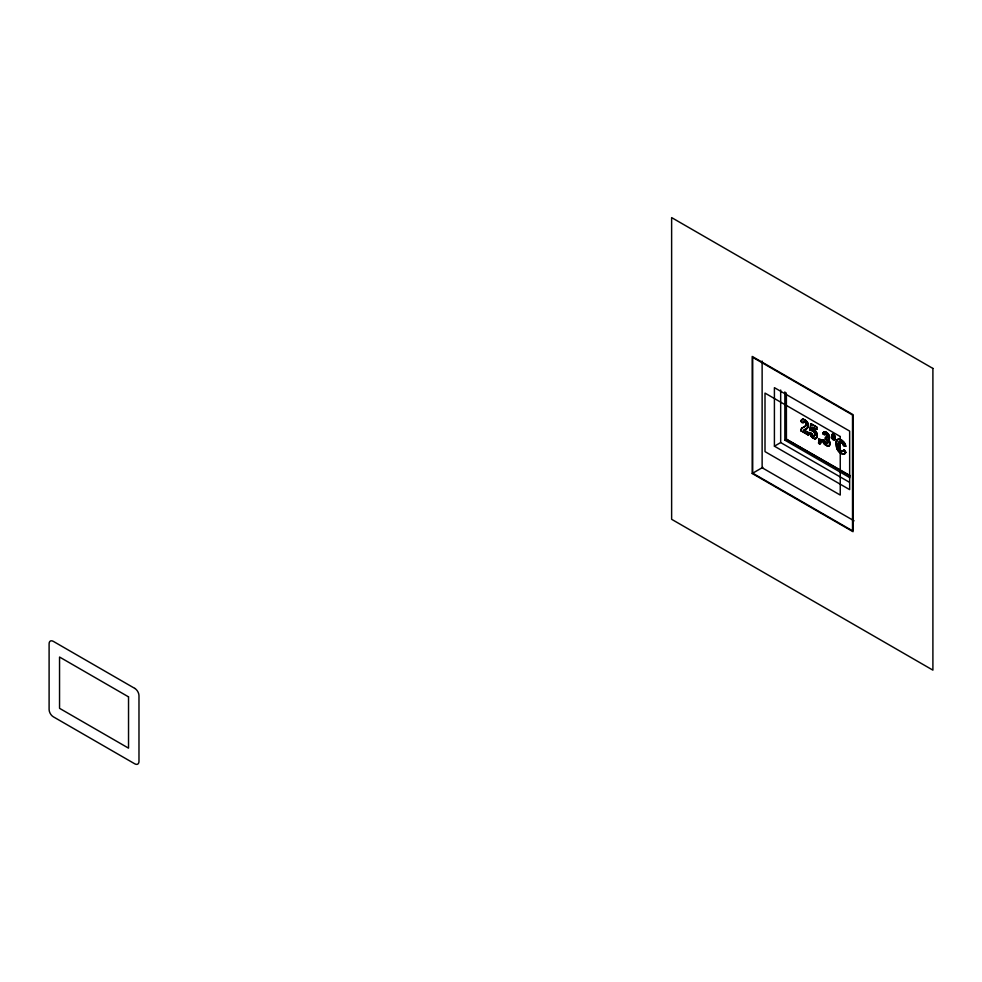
<?xml version="1.0" encoding="UTF-8"?>
<svg xmlns="http://www.w3.org/2000/svg" width="982" height="982" viewBox="0 0 982 982"><rect width="100%" height="100%" fill="white"/><g stroke="black" fill="none" stroke-linecap="round" stroke-linejoin="round"><path stroke-width="1.47" d="M834.135 437.506L833.951 438.61M820.842 441.728L820.977 439.715L820.842 441.863M832.761 436.745L833.055 435.198M838.284 444.944C837.536 439.678 843.612 442.195 843.661 445.558C849.86 447.657 838.763 434.069 836.357 441.163M832.761 436.401L832.846 435.517M833.976 438.156L834.123 437.137M811.893 437.113L812.556 437.677A7.046 4.063 60 0 0 813.759 438.402C816.643 439.752 817.981 436.02 816.987 433.835C817.049 430.104 805.154 424.813 816.754 429.355L816.754 427.035L811.071 423.758L809.819 429.944C812.323 430.018 817.269 433.246 814.004 436.327A1.817 1.056 60 0 1 813.44 436.229M820.792 442.649L820.977 442.023M827.421 436.536L826.427 434.4L827.225 436.929A1.829 1.056 60 0 1 826.598 437.456L826.463 437.444M814.79 435.1L814.557 432.939A2.148 1.24 60 0 0 814.238 432.276A2.038 1.178 60 0 0 813.685 431.589L813.182 431.208A2.639 1.522 60 0 0 812.519 430.963L812.31 430.951M827.605 442.722C825.31 433.148 828.624 444.601 827.642 443.091M845.6 445.951C836.345 426.789 831.005 454.015 844.373 453.905C847.331 453.279 844.213 448.062 843.44 450.64C843.01 451.585 841.77 451.462 841.071 450.91C838.395 449.118 837.867 445.239 838.874 442.379M817.233 436.106L816.017 438.426M827.581 441.569L827.409 440.93A2.185 1.264 60 0 0 827.016 440.157L826.905 439.997A1.657 0.957 60 0 0 826.39 439.494L826.157 439.347A5.327 3.081 60 0 0 825.346 439.064C823.579 436.352 829.495 437.518 825.96 437.297M836.222 442.268L836.811 448.136M825.383 434.179A1.89 1.092 60 0 0 825.015 434.388C829.336 433.418 819.467 436.511 824.021 431.847C827.433 431.208 831.717 437.285 828.207 439.285M803.914 426.912C806.112 426.556 807.106 423.868 805.424 422.37C803.509 420.124 801.619 425.28 801.202 420.799C802.196 417.399 806.517 420.517 807.486 422.469C809.904 423.659 806.848 429.723 808.051 427.305A5.426 3.13 60 0 0 808.296 425.66L806.958 421.72L803.313 419.412M824.892 434.977L823.039 433.185M800.956 421.523L801.496 419.977M801.091 421.438L801.349 420.271M836.345 441.642L836.554 447.448M809.819 429.944L811.071 423.758M806.038 425.255L805.891 422.972L804.184 421.769M822.83 433.492L824.168 431.81A5.082 2.934 60 0 1 825.727 432.166A6.481 3.744 60 0 1 826.549 432.632L829.127 435.996A3.535 2.038 60 0 1 829.385 436.953A3.658 2.111 60 0 1 829.409 437.96L828.808 439.052M806.21 425.096L806.234 425.01A2.799 1.62 60 0 0 806.148 424.74A3.106 1.792 60 0 0 806.124 424.15L806.001 423.586A1.718 0.994 60 0 0 805.412 422.591L804.504 421.892M836.198 441.716L836.701 440.587M820.682 443.226L819.553 444.159L820.633 443.361M845.625 452.297L843.624 449.83M843.636 450.173L843.452 450.382M834.958 436.29L835.081 436.953A7.917 4.566 60 0 1 834.995 439.555L834.737 439.948M838.738 442.661L838.333 446.11M803.386 422.113L803.104 422.997L803.46 421.978A1.633 0.945 60 0 1 803.681 421.744A1.841 1.068 60 0 1 803.914 421.72L804.184 421.646M822.965 433.05L823.346 432.436A3.683 2.124 60 0 1 824.033 431.884L826.697 432.546M845.772 452.211L845.293 453.021M845.612 452.604L845.097 453.316M803.313 422.064L804.062 421.634M804.405 426.654L801.803 428.336L800.747 430.681L808.296 435.038L808.444 432.632L803.951 430.202L808.444 432.632M801.803 428.336L800.882 430.595L808.444 434.952M805.952 425.611L805.301 426.151M836.811 440.255L837.094 439.911A6.862 3.953 60 0 1 837.806 439.433A6.53 3.768 60 0 1 839.107 439.261L843.489 441.888A5.953 3.437 60 0 1 844.557 443.361M843.256 450.922L841.316 451.204A4.345 2.504 60 0 1 840.494 450.677L840.224 450.431A3.437 1.989 60 0 1 839.475 449.572L838.432 445.46M805.805 425.795L805.093 426.286M814.336 436.192C816.693 433.05 812.568 430.398 809.966 429.858M801.521 419.817L802.846 419.253M827.323 446.098A4.91 2.836 60 0 0 828.292 446.147C833.534 444.92 824.88 433.479 829.888 443.042M838.886 442.244L839.426 441.863A3.535 2.038 60 0 1 840.248 441.863L841.5 442.293M807.155 428.299L808.419 425.194M801.864 428.213L802.539 427.71M845.011 453.488L844.63 453.77A5.462 3.155 60 0 1 843.784 454.101M816.447 438.107L815.711 438.598A4.714 2.713 60 0 1 814.618 438.684M806.406 428.778L807.192 428.312L804.847 429.515M843.121 451.057L842.973 451.18A3.192 1.841 60 0 1 841.758 451.364L841.525 451.303M802.11 428.005L802.859 427.489M807.192 428.312L805.731 429.097M828.857 445.938L830.048 443.25M844.778 453.684L843.464 454.114M786.017 392.69L786.017 439.028L850.044 475.57M774.405 446.184L849.651 489.637L849.651 431.098L774.405 387.657L774.405 446.184L780.678 442.563L849.32 482.199M784.851 391.879L784.851 440.157L786.422 439.249L786.386 393.978M810.936 423.831L816.754 427.035M812.544 427.084L816.754 429.355M810.003 434.154L809.757 432.375C810.715 431.97 814.569 437.358 813.133 436.069A1.854 1.068 60 0 1 812.63 435.578M752.2 473.484L853.051 531.716L853.051 414.662L752.2 356.429L752.2 473.484L762.83 467.346M818.693 441.041L819.872 441.556L818.693 441.041L818.693 438.561L820.977 439.715M822.572 439.899C825.481 439.371 824.438 442.943 826.586 443.643C827.053 444.772 822.585 437.199 822.806 441.163A4.738 2.737 60 0 0 824.831 444.576L828.722 445.988M818.485 442.845L819.54 444.085M825.346 439.064L826.341 439.298L825.555 439.003M841.586 442.526L841.991 442.87A3.228 1.866 60 0 1 843.342 444.969C844.238 446.65 842.396 441.556 840.531 441.949M843.55 445.779L845.833 446.307M804.859 426.421L804.258 426.74M827.826 439.335L828.943 438.966M805.608 429.146L804.479 429.723A5.229 3.02 60 0 0 803.951 430.202M839.279 441.949L840.396 441.777M815.846 438.512L814.201 438.573M802.159 419.388L803.141 419.265M828.427 446.061L826.967 445.988M812.323 428.95L815.981 431.589M842.9 453.954L841.967 453.77A9.243 5.34 60 0 1 840.555 452.997L840.04 452.604M826.451 437.334L825.911 437.125M842.507 453.844L839.549 452.186A6.518 3.756 60 0 1 838.198 450.664A7.058 4.075 60 0 1 837.094 448.799L836.946 448.05M803.779 419.424L805.645 420.443M813.415 436.069L812.507 435.431A2.369 1.363 60 0 1 812.175 434.891A2.308 1.326 60 0 1 812.004 434.498C808.137 428.876 810.58 438.205 814.336 438.5M813.894 438.328L811.586 436.794A4.566 2.639 60 0 1 810.015 434.179M841.451 451.119L839.401 449.155L838.53 446.565M833.436 435.21L833.902 436.118M786.017 439.028L850.093 476.012M784.851 440.157L849.847 477.682M854.058 520.828L762.13 467.751L762.13 361.057M826.353 445.533L823.861 443.103L822.72 439.813L823.861 443.103L825.985 445.312M826.905 432.89L827.568 433.492A4.247 2.455 60 0 1 828.415 434.572L828.845 435.333M833.252 439.187L833.018 438.893M805.866 420.812L807.094 422.162A4.493 2.59 60 0 1 807.756 423.34A3.953 2.283 60 0 1 808.161 424.506M839.684 452.101L837.241 448.725M811.721 436.72L809.819 432.804M812.642 435.345L811.967 433.798M844.876 443.594L845.698 446.38M832.184 438.831L832.085 438.119M829.139 435.591L829.544 437.886A3.155 1.829 60 0 1 829.029 438.856M834.626 435.799A2.087 1.203 60 0 0 832.122 434.351L832.196 434.326A2.099 1.215 60 0 1 834.774 435.713L834.86 436.536A7.917 4.579 60 0 1 834.909 439.212M831.987 438.34L831.914 437.15A7.991 4.615 60 0 1 832.049 434.596L831.803 435.21A8.298 4.787 60 0 0 831.742 436.266A8.642 4.984 60 0 0 831.84 437.739L831.914 438.046M833.853 435.91L833.988 437.334M829.839 442.747L829.778 442.452A3.658 2.111 60 0 0 829.041 440.734A3.523 2.025 60 0 0 828.489 439.973M834.037 436.033L833.976 436.794M824.647 440.795L824.966 442.133A2.136 1.228 60 0 0 825.371 442.857M830.023 442.956L829.913 443.336A5.34 3.081 60 0 1 829.851 444.416A4.689 2.713 60 0 1 829.324 445.57M827.752 441.716L827.396 443.385A2.32 1.338 60 0 1 826.979 443.729L826.856 443.766A1.792 1.031 60 0 1 825.445 442.907M832.785 437.837L832.896 436.781M827.286 436.438L827.2 435.824A1.522 0.884 60 0 0 826.463 434.621L826.353 434.523A2.21 1.277 60 0 0 825.96 434.277L825.837 434.228A1.829 1.056 60 0 0 825.273 434.13M817.098 435.799L816.852 433.909A4.849 2.799 60 0 0 816.103 432.105M816.619 427.121L816.619 429.441M808.296 432.718L808.296 435.038M780.678 390.038L780.678 442.563M819.86 441.716A2.725 1.571 60 0 1 818.522 442.968M834.847 439.973A2.124 1.228 60 0 1 832.343 438.745M823.972 443.557A4.898 2.823 60 0 1 823.481 442.784M826.304 443.668A2.087 1.203 60 0 1 825.874 443.398M816.484 437.972A5.671 3.277 60 0 0 817.049 436.548L816.987 433.835L815.576 431.27A4.456 2.578 60 0 0 814.36 429.969A5.119 2.958 60 0 0 813.477 429.392A4.885 2.823 60 0 0 812.188 429.036M800.735 430.668A7.402 4.272 60 0 1 801.484 428.631M932.9 368.434L671.627 217.599L671.627 519.294L932.9 670.141L932.9 368.434M852.523 414.956L752.715 357.338L752.715 473.189L852.523 530.808L852.523 414.956M840.248 436.536L765.003 393.095L765.003 451.622L840.248 495.063L840.248 436.536M134.804 688.407L53.286 641.344A5.917 3.412 60 0 0 49.1 643.762L49.1 709.532A5.917 3.412 60 0 0 53.286 716.774L134.804 763.836A5.917 3.412 60 0 0 138.978 761.418L138.978 695.649A5.917 3.412 60 0 0 134.804 688.407M128.532 696.864L59.546 657.032L59.546 708.329L128.532 748.149L128.532 696.864"/></g></svg>
